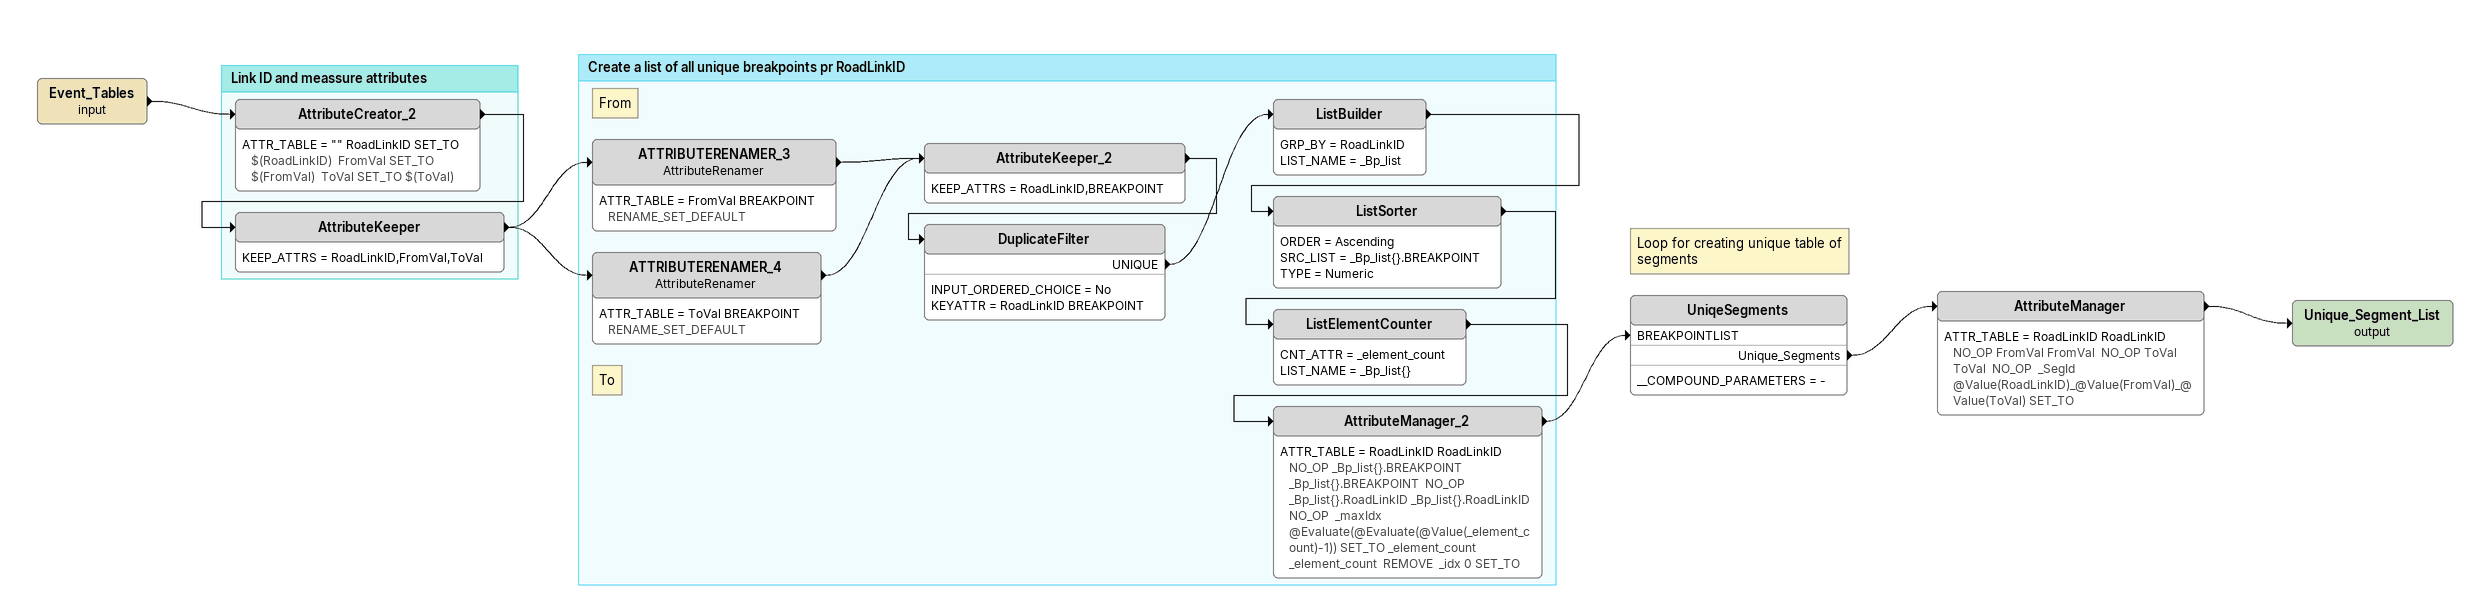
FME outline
Event_Tables (input)
    -> AttributeCreator_2
Note: Loop for creating unique table of segments
UniqeSegments
    __COMPOUND_PARAMETERS = -
    Unique_Segments -> AttributeManager
AttributeManager
    ATTR_TABLE = RoadLinkID RoadLinkID  NO_OP FromVal FromVal  NO_OP ToVal ToVal  NO_OP  _SegId @Value(RoadLinkID)_@Value(FromVal)_@Value(ToVal) SET_TO
    -> Unique_Segment_List (output)
Unique_Segment_List (output)

Bookmark: Link ID and meassure attributes
AttributeCreator_2
    ATTR_TABLE = "" RoadLinkID SET_TO $(RoadLinkID)  FromVal SET_TO $(FromVal)  ToVal SET_TO $(ToVal)
    -> AttributeKeeper
AttributeKeeper
    KEEP_ATTRS = RoadLinkID,FromVal,ToVal
    -> ATTRIBUTERENAMER_3
    -> ATTRIBUTERENAMER_4

Bookmark: Create a list of all unique breakpoints pr RoadLinkID
Note: From
ATTRIBUTERENAMER_3: AttributeRenamer
    ATTR_TABLE = FromVal BREAKPOINT RENAME_SET_DEFAULT
    -> AttributeKeeper_2
Note: To
ATTRIBUTERENAMER_4: AttributeRenamer
    ATTR_TABLE = ToVal BREAKPOINT RENAME_SET_DEFAULT
    -> AttributeKeeper_2
AttributeKeeper_2
    KEEP_ATTRS = RoadLinkID,BREAKPOINT
    -> DuplicateFilter
DuplicateFilter
    INPUT_ORDERED_CHOICE = No
    KEYATTR = RoadLinkID BREAKPOINT
    UNIQUE -> ListBuilder
ListBuilder
    GRP_BY = RoadLinkID
    LIST_NAME = _Bp_list
    -> ListSorter
ListSorter
    ORDER = Ascending
    SRC_LIST = _Bp_list{}.BREAKPOINT
    TYPE = Numeric
    -> ListElementCounter
ListElementCounter
    CNT_ATTR = _element_count
    LIST_NAME = _Bp_list{}
    -> AttributeManager_2
AttributeManager_2
    ATTR_TABLE = RoadLinkID RoadLinkID  NO_OP _Bp_list{}.BREAKPOINT _Bp_list{}.BREAKPOINT  NO_OP _Bp_list{}.RoadLinkID _Bp_list{}.RoadLinkID  NO_OP  _maxIdx @Evaluate(@Evaluate(@Value(_element_count)-1)) SET_TO _element_count _element_count  REMOVE  _idx 0 SET_TO
    -> UniqeSegments [BREAKPOINTLIST]
